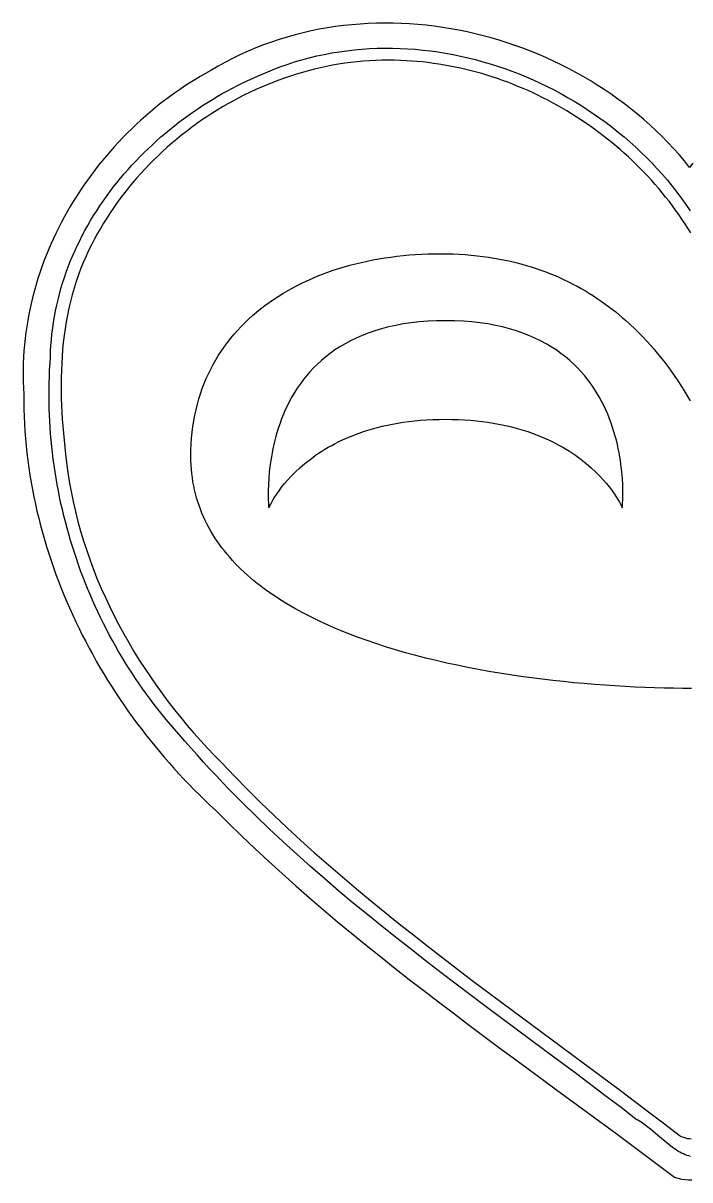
# Model space of a CAD drawing. Extents: x 0 to 80.1, y 0 to 69.6.
# Drawn here: x 0 to 40.1, y 0 to 69.5 of the extents above; entities that cross this region are included whole.
import ezdxf

# ---------------------------------------------------------------- set-up
doc = ezdxf.new("R2010")
doc.units = 0
for name, color, linetype in [('CutterBase', 7, 'CONTINUOUS'), ('CutterOutline', 7, 'CONTINUOUS'), ('Eyes', 7, 'CONTINUOUS'), ('Face', 7, 'CONTINUOUS'), ('Heart', 7, 'CONTINUOUS')]:
    doc.layers.add(name, color=color, linetype=linetype)

msp = doc.modelspace()

# ---------------------------------------------------------------- linework, layer by layer
at = {"layer": 'CutterBase', "color": 7}
msp.add_lwpolyline([(40.25844, 61.112469), (40.058013, 60.856577), (39.743628, 61.242816), (39.420295, 61.621379), (39.08824, 61.992184), (38.747687, 62.355149), (38.398863, 62.710192), (38.041993, 63.057231), (37.677302, 63.396184), (37.305016, 63.726968), (36.92536, 64.049502), (36.53856, 64.363703), (36.14484, 64.669488), (35.744427, 64.966777), (35.337545, 65.255486), (34.924421, 65.535534), (34.50528, 65.806839), (34.080346, 66.069318), (33.649846, 66.322889), (33.214005, 66.567469), (32.773049, 66.802978), (32.327202, 67.029332), (31.87669, 67.24645), (31.421739, 67.454249), (30.962575, 67.652648), (30.499421, 67.841563), (30.032505, 68.020914), (29.562051, 68.190617), (29.088285, 68.350591), (28.611432, 68.500753), (28.131717, 68.641021), (27.649367, 68.771314), (27.164606, 68.891549), (26.677661, 69.001643), (26.188755, 69.101516), (25.698115, 69.191083), (25.205967, 69.270264), (24.712535, 69.338977), (24.218045, 69.397138), (23.722723, 69.444667), (23.226794, 69.48148), (22.730483, 69.507496), (22.234016, 69.522632), (21.737618, 69.526806), (21.241515, 69.519937), (20.745931, 69.501942), (20.251094, 69.472738), (19.757227, 69.432245), (19.264556, 69.380379), (18.773307, 69.317058), (18.283706, 69.2422), (17.795977, 69.155724), (17.310346, 69.057546), (16.827039, 68.947586), (16.346281, 68.82576), (15.868296, 68.691986), (15.393312, 68.546183), (14.921553, 68.388268), (14.453245, 68.218159), (13.988612, 68.035774), (13.527881, 67.841031), (13.071277, 67.633847), (12.619025, 67.414141), (12.171352, 67.18183), (11.728481, 66.936832), (11.290639, 66.679065), (10.966897, 66.500606), (10.646257, 66.316412), (10.328798, 66.126566), (10.014597, 65.931152), (9.70373, 65.730256), (9.396274, 65.523962), (9.092308, 65.312355), (8.791909, 65.095518), (8.495153, 64.873538), (8.202117, 64.646498), (7.91288, 64.414483), (7.627518, 64.177578), (7.346109, 63.935867), (7.068729, 63.689435), (6.795456, 63.438367), (6.526368, 63.182747), (6.261541, 62.922659), (6.001053, 62.658189), (5.744981, 62.389421), (5.493403, 62.11644), (5.246394, 61.83933), (5.004034, 61.558175), (4.766398, 61.273061), (4.533565, 60.984072), (4.305611, 60.691293), (4.082613, 60.394808), (3.86465, 60.094702), (3.651798, 59.791059), (3.444134, 59.483965), (3.241736, 59.173503), (3.044681, 58.859759), (2.853045, 58.542816), (2.666908, 58.22276), (2.486345, 57.899676), (2.311433, 57.573647), (2.142251, 57.244758), (1.978875, 56.913095), (1.821383, 56.578741), (1.669852, 56.241781), (1.524358, 55.902301), (1.38498, 55.560384), (1.251795, 55.216114), (1.124879, 54.869578), (1.00431, 54.520859), (0.890166, 54.170042), (0.782523, 53.817211), (0.681459, 53.462452), (0.58705, 53.105848), (0.499376, 52.747484), (0.418511, 52.387446), (0.344534, 52.025817), (0.277522, 51.662683), (0.217553, 51.298127), (0.164703, 50.932235), (0.119049, 50.565091), (0.08067, 50.196779), (0.049641, 49.827385), (0.026041, 49.456993), (0.009947, 49.085687), (0.001435, 48.713552), (0.000584, 48.340673), (0.00747, 47.967135), (0.022171, 47.593021), (0.044763, 47.218417), (0.044061, 46.772458), (0.050276, 46.327161), (0.063353, 45.882578), (0.083232, 45.438762), (0.109858, 44.995767), (0.143172, 44.553647), (0.183117, 44.112454), (0.229636, 43.672241), (0.282671, 43.233062), (0.342164, 42.79497), (0.408059, 42.358018), (0.480298, 41.922259), (0.558823, 41.487747), (0.643577, 41.054535), (0.734503, 40.622676), (0.831543, 40.192223), (0.934639, 39.763229), (1.043735, 39.335749), (1.158773, 38.909834), (1.279695, 38.485538), (1.406444, 38.062914), (1.538962, 37.642016), (1.677193, 37.222897), (1.821079, 36.80561), (1.970561, 36.390208), (2.125584, 35.976744), (2.286088, 35.565272), (2.452018, 35.155845), (2.623316, 34.748516), (2.799923, 34.343338), (2.981783, 33.940365), (3.168838, 33.539649), (3.361031, 33.141245), (3.558305, 32.745204), (3.760601, 32.351581), (3.967863, 31.960428), (4.180033, 31.571799), (4.397054, 31.185747), (4.618867, 30.802326), (4.845417, 30.421587), (5.076645, 30.043586), (5.312493, 29.668374), (5.552906, 29.296006), (5.797824, 28.926533), (6.047191, 28.56001), (6.300949, 28.19649), (6.559041, 27.836026), (6.821409, 27.478671), (7.087996, 27.124479), (7.358744, 26.773502), (7.633596, 26.425794), (7.912495, 26.081408), (8.195384, 25.740397), (8.482203, 25.402814), (8.772898, 25.068714), (9.067409, 24.738148), (9.365679, 24.41117), (9.667651, 24.087834), (9.973268, 23.768192), (10.282472, 23.452298), (10.595206, 23.140205), (10.911412, 22.831966), (11.231033, 22.527635), (11.554011, 22.227264), (12.337854, 21.444408), (13.130711, 20.67191), (13.932188, 19.909338), (14.741892, 19.156257), (15.559432, 18.412233), (16.384412, 17.676833), (17.21644, 16.949623), (18.055124, 16.23017), (18.900069, 15.518038), (19.750883, 14.812795), (20.607173, 14.114007), (21.468545, 13.42124), (22.334607, 12.73406), (23.204964, 12.052033), (24.079225, 11.374726), (24.956996, 10.701705), (25.837883, 10.032535), (26.721494, 9.366784), (28.495315, 8.043802), (30.275313, 6.729287), (32.058342, 5.419769), (33.841259, 4.111778), (35.620917, 2.801844), (37.394172, 1.486496), (39.157879, 0.162264), (39.266224, 0.125849), (39.373283, 0.094305), (39.479084, 0.067516), (39.583655, 0.045367), (39.789219, 0.014534), (39.990202, 0.000886), (40.186829, 0.003506)], dxfattribs=at)
at = {"layer": 'CutterOutline', "color": 7}
for points in [[(40.258705, 61.11258), (40.058278, 60.856689), (39.743893, 61.242928), (39.42056, 61.62149), (39.088505, 61.992296), (38.747953, 62.355261), (38.399129, 62.710304), (38.042259, 63.057343), (37.677568, 63.396296), (37.305282, 63.72708), (36.925625, 64.049614), (36.538825, 64.363814), (36.145105, 64.6696), (35.744692, 64.966889), (35.337811, 65.255598), (34.924686, 65.535646), (34.505545, 65.806951), (34.080611, 66.069429), (33.650112, 66.323), (33.214271, 66.567581), (32.773314, 66.80309), (32.327467, 67.029444), (31.876956, 67.246562), (31.422005, 67.454361), (30.96284, 67.65276), (30.499687, 67.841675), (30.03277, 68.021025), (29.562316, 68.190729), (29.08855, 68.350702), (28.611697, 68.500865), (28.131983, 68.641133), (27.649632, 68.771426), (27.164872, 68.89166), (26.677926, 69.001755), (26.18902, 69.101627), (25.698381, 69.191195), (25.206232, 69.270376), (24.7128, 69.339088), (24.218311, 69.39725), (23.722989, 69.444778), (23.227059, 69.481591), (22.730748, 69.507607), (22.234281, 69.522743), (21.737883, 69.526918), (21.24178, 69.520049), (20.746197, 69.502053), (20.251359, 69.47285), (19.757492, 69.432356), (19.264822, 69.38049), (18.773573, 69.317169), (18.283971, 69.242312), (17.796242, 69.155835), (17.310612, 69.057658), (16.827304, 68.947697), (16.346546, 68.825871), (15.868562, 68.692098), (15.393577, 68.546295), (14.921818, 68.38838), (14.45351, 68.218271), (13.988877, 68.035886), (13.528147, 67.841142), (13.071542, 67.633958), (12.619291, 67.414252), (12.171617, 67.181941), (11.728746, 66.936943), (11.290904, 66.679176), (10.967162, 66.500718), (10.646523, 66.316523), (10.329064, 66.126677), (10.014862, 65.931264), (9.703995, 65.730367), (9.396539, 65.524073), (9.092573, 65.312466), (8.792173, 65.095629), (8.495417, 64.873649), (8.202381, 64.646609), (7.913144, 64.414594), (7.627782, 64.177689), (7.346372, 63.935978), (7.068992, 63.689546), (6.795719, 63.438477), (6.526631, 63.182857), (6.261803, 62.92277), (6.001315, 62.658299), (5.745243, 62.389531), (5.493664, 62.116549), (5.246655, 61.839439), (5.004294, 61.558284), (4.766658, 61.27317), (4.533824, 60.984181), (4.30587, 60.691402), (4.082872, 60.394917), (3.864908, 60.09481), (3.652055, 59.791168), (3.444391, 59.484073), (3.241993, 59.173611), (3.044937, 58.859866), (2.853301, 58.542924), (2.667163, 58.222868), (2.4866, 57.899783), (2.311688, 57.573754), (2.142505, 57.244865), (1.979129, 56.913201), (1.821636, 56.578847), (1.670105, 56.241888), (1.524611, 55.902407), (1.385232, 55.560489), (1.252046, 55.21622), (1.12513, 54.869684), (1.004561, 54.520964), (0.890416, 54.170147), (0.782773, 53.817316), (0.681709, 53.462556), (0.5873, 53.105953), (0.499625, 52.747589), (0.41876, 52.387551), (0.344783, 52.025922), (0.277771, 51.662787), (0.217801, 51.298231), (0.164951, 50.932339), (0.119297, 50.565195), (0.080917, 50.196883), (0.049888, 49.827489), (0.026288, 49.457096), (0.010194, 49.085791), (0.001682, 48.713656), (0.000831, 48.340777), (0.007717, 47.967238), (0.022417, 47.593125), (0.04501, 47.218521), (0.044307, 46.772562), (0.050522, 46.327265), (0.063597, 45.882682), (0.083474, 45.438867), (0.110097, 44.995874), (0.143408, 44.553754), (0.18335, 44.112562), (0.229864, 43.672351), (0.282894, 43.233173), (0.342383, 42.795083), (0.408272, 42.358133), (0.480505, 41.922377), (0.559024, 41.487867), (0.643772, 41.054657), (0.73469, 40.622801), (0.831723, 40.19235), (0.934812, 39.76336), (1.0439, 39.335882), (1.158929, 38.90997), (1.279843, 38.485677), (1.406583, 38.063057), (1.539093, 37.642162), (1.677315, 37.223046), (1.821191, 36.805762), (1.970664, 36.390364), (2.125677, 35.976904), (2.286172, 35.565435), (2.452092, 35.156012), (2.62338, 34.748686), (2.799977, 34.343512), (2.981828, 33.940542), (3.168873, 33.53983), (3.361056, 33.141429), (3.55832, 32.745392), (3.760606, 32.351772), (3.967858, 31.960623), (4.180018, 31.571998), (4.397029, 31.18595), (4.618833, 30.802532), (4.845374, 30.421797), (5.076592, 30.043799), (5.312432, 29.66859), (5.552835, 29.296225), (5.797745, 28.926756), (6.047103, 28.560236), (6.300853, 28.196719), (6.558937, 27.836258), (6.821297, 27.478906), (7.087877, 27.124716), (7.358618, 26.773741), (7.633464, 26.426036), (7.912357, 26.081652), (8.195239, 25.740643), (8.482054, 25.403063), (8.772743, 25.068964), (9.067249, 24.7384), (9.365516, 24.411424), (9.667484, 24.088089), (9.973098, 23.768448), (10.2823, 23.452555), (10.595031, 23.140463), (10.911236, 22.832224), (11.230856, 22.527893), (11.553834, 22.227522), (12.337678, 21.444666), (13.130538, 20.672167), (13.932021, 19.909593), (14.741734, 19.156509), (15.559283, 18.412482), (16.384275, 17.677078), (17.216317, 16.949864), (18.055016, 16.230405), (18.899977, 15.518268), (19.750809, 14.81302), (20.607117, 14.114225), (21.468508, 13.421452), (22.334589, 12.734265), (23.204967, 12.052232), (24.079248, 11.374918), (24.95704, 10.70189), (25.837948, 10.032714), (26.721579, 9.366956), (28.49544, 8.04396), (30.275475, 6.729433), (32.058538, 5.419904), (33.841483, 4.111904), (35.621163, 2.801962), (37.394432, 1.48661), (39.158144, 0.162376), (39.266489, 0.125961), (39.373548, 0.094416), (39.479347, 0.067626), (39.583916, 0.045476), (39.789476, 0.014639), (39.990452, 0.000987), (40.187072, 0.003602)], [(40.117448, 1.412955), (40.008306, 1.437844), (39.899104, 1.470486), (39.789845, 1.510418), (39.680532, 1.557181), (39.571168, 1.610312), (39.461756, 1.66935), (39.3523, 1.733833), (39.242803, 1.8033), (39.023697, 1.955342), (38.804464, 2.121784), (38.585129, 2.298934), (38.146254, 2.670598), (37.707275, 3.040805), (37.487809, 3.216134), (37.268393, 3.380026), (37.049052, 3.52879), (36.939417, 3.596345), (36.829811, 3.658734), (35.939371, 4.340574), (35.045313, 5.019303), (33.248615, 6.369738), (31.444262, 7.71466), (29.636797, 9.058691), (27.830767, 10.406453), (26.030716, 11.762568), (25.134352, 12.445201), (24.241188, 13.131656), (23.35179, 13.82251), (22.466728, 14.51834), (21.586569, 15.219724), (20.711882, 15.927241), (19.843234, 16.641468), (18.981194, 17.362981), (18.126329, 18.09236), (17.279209, 18.830182), (16.4404, 19.577025), (15.610471, 20.333465), (14.789991, 21.100082), (13.979526, 21.877452), (13.179646, 22.666154), (12.390919, 23.466765), (12.000914, 23.871716), (11.613911, 24.279862), (11.229981, 24.691274), (10.849193, 25.106024), (10.47162, 25.524185), (10.097331, 25.945828), (9.726399, 26.371027), (9.358894, 26.799853), (9.102613, 27.08762), (8.850275, 27.378618), (8.601896, 27.672793), (8.357494, 27.970089), (8.117088, 28.270453), (7.880695, 28.573828), (7.648333, 28.88016), (7.420019, 29.189395), (7.195772, 29.501478), (6.975608, 29.816353), (6.759546, 30.133966), (6.547603, 30.454262), (6.339797, 30.777186), (6.136146, 31.102684), (5.936667, 31.4307), (5.741379, 31.76118), (5.550299, 32.094069), (5.363444, 32.429313), (5.180832, 32.766855), (5.002482, 33.106642), (4.82841, 33.448619), (4.658635, 33.79273), (4.493174, 34.138922), (4.332045, 34.487138), (4.175265, 34.837325), (4.022853, 35.189428), (3.874826, 35.543391), (3.731202, 35.89916), (3.591998, 36.25668), (3.457232, 36.615897), (3.326923, 36.976755), (3.201087, 37.339199), (3.079742, 37.703176), (2.962907, 38.068629), (2.850598, 38.435504), (2.742834, 38.803747), (2.639632, 39.173302), (2.541009, 39.544115), (2.446985, 39.91613), (2.357576, 40.289294), (2.2728, 40.663551), (2.192675, 41.038846), (2.117218, 41.415125), (2.046448, 41.792332), (1.980381, 42.170414), (1.919036, 42.549314), (1.862431, 42.928979), (1.810583, 43.309353), (1.763509, 43.690382), (1.721228, 44.07201), (1.683758, 44.454183), (1.651115, 44.836847), (1.623318, 45.219946), (1.600384, 45.603425), (1.582331, 45.98723), (1.569178, 46.371306), (1.560941, 46.755598), (1.557638, 47.140051), (1.559287, 47.52461), (1.565905, 47.909221), (1.577512, 48.293829), (1.594123, 48.678379), (1.615757, 49.062815), (1.642432, 49.447084), (1.653473, 49.800934), (1.672409, 50.153115), (1.699143, 50.503571), (1.733574, 50.852245), (1.775604, 51.199079), (1.825133, 51.544018), (1.882063, 51.887003), (1.946293, 52.227978), (2.017726, 52.566887), (2.096261, 52.903671), (2.181799, 53.238275), (2.274242, 53.570641), (2.37349, 53.900712), (2.479444, 54.228431), (2.592005, 54.553742), (2.711073, 54.876588), (2.83655, 55.196911), (2.968337, 55.514654), (3.106333, 55.829762), (3.250441, 56.142176), (3.40056, 56.45184), (3.556592, 56.758697), (3.718438, 57.06269), (3.885998, 57.363762), (4.059173, 57.661855), (4.237864, 57.956915), (4.421972, 58.248882), (4.611398, 58.5377), (4.806042, 58.823313), (5.005806, 59.105664), (5.210589, 59.384694), (5.420294, 59.660349), (5.634821, 59.93257), (5.85407, 60.2013), (6.077943, 60.466484), (6.30634, 60.728063), (6.539162, 60.985981), (6.77631, 61.240181), (7.017686, 61.490606), (7.263188, 61.737199), (7.51272, 61.979903), (7.76618, 62.218661), (8.023471, 62.453417), (8.284493, 62.684113), (8.549147, 62.910692), (8.817333, 63.133098), (9.088953, 63.351273), (9.363907, 63.565161), (9.642097, 63.774704), (9.923422, 63.979847), (10.207785, 64.180531), (10.495085, 64.376699), (10.785223, 64.568296), (11.078101, 64.755264), (11.373619, 64.937545), (11.671678, 65.115084), (11.972179, 65.287823), (12.275022, 65.455705), (12.580109, 65.618674), (12.88734, 65.776672), (13.196617, 65.929642), (13.50784, 66.077528), (13.820909, 66.220272), (14.135726, 66.357818), (14.564869, 66.548874), (14.997208, 66.72779), (15.432552, 66.894664), (15.87071, 67.049596), (16.311492, 67.192685), (16.754708, 67.32403), (17.200165, 67.44373), (17.647673, 67.551884), (18.097042, 67.648591), (18.548081, 67.733951), (19.000599, 67.808062), (19.454406, 67.871023), (19.909309, 67.922934), (20.36512, 67.963894), (20.821646, 67.994001), (21.278698, 68.013356), (21.736084, 68.022056), (22.193614, 68.020201), (22.651097, 68.007891), (23.108341, 67.985224), (23.565158, 67.952299), (24.021354, 67.909215), (24.476741, 67.856072), (24.931127, 67.792969), (25.384321, 67.720005), (25.836132, 67.637278), (26.286371, 67.544888), (26.734845, 67.442934), (27.181364, 67.331516), (27.625738, 67.210732), (28.067776, 67.08068), (28.507286, 66.941462), (28.944079, 66.793175), (29.377963, 66.635918), (29.808747, 66.469791), (30.236242, 66.294893), (30.660255, 66.111323), (31.080597, 65.91918), (31.497076, 65.718563), (31.909503, 65.509571), (32.317685, 65.292303), (32.721432, 65.066859), (33.120554, 64.833337), (33.514859, 64.591837), (33.904158, 64.342457), (34.288258, 64.085297), (34.66697, 63.820456), (35.040103, 63.548033), (35.407465, 63.268127), (35.768867, 62.980838), (36.124116, 62.686263), (36.473024, 62.384503), (36.815398, 62.075656), (37.151048, 61.759821), (37.479783, 61.437099), (37.801413, 61.107587), (38.115746, 60.771384), (38.422593, 60.428591), (38.721761, 60.079306), (39.013061, 59.723628), (39.296302, 59.361656), (39.571292, 58.993489), (39.837842, 58.619226), (40.09576, 58.238968)]]:
    msp.add_lwpolyline(points, dxfattribs=at)
at = {"layer": 'Eyes', "color": 7}
msp.add_lwpolyline([(14.765661, 40.393921), (14.792718, 40.453672), (14.877739, 40.622531), (14.943791, 40.743006), (15.0265, 40.884913), (15.126589, 41.046303), (15.244778, 41.225229), (15.38179, 41.419742), (15.538346, 41.627894), (15.71517, 41.847736), (15.912982, 42.07732), (16.132506, 42.314698), (16.374461, 42.55792), (16.639572, 42.805039), (16.928559, 43.054107), (17.242145, 43.303175), (17.408388, 43.4271), (17.581051, 43.550294), (17.760225, 43.672514), (17.946, 43.793517), (18.138466, 43.913058), (18.337714, 44.030894), (18.543833, 44.146782), (18.756913, 44.260478), (18.977046, 44.371738), (19.204322, 44.48032), (19.43883, 44.585979), (19.68066, 44.688472), (19.929904, 44.787555), (20.186651, 44.882985), (20.450992, 44.974518), (20.723017, 45.061911), (21.002815, 45.14492), (21.290478, 45.223302), (21.586096, 45.296812), (21.889758, 45.365208), (22.201555, 45.428247), (22.521578, 45.485683), (22.849916, 45.537275), (23.18666, 45.582777), (23.5319, 45.621948), (23.885727, 45.654543), (24.24823, 45.680318), (24.619499, 45.699031), (24.999626, 45.710437), (25.3887, 45.714293), (25.777774, 45.710437), (26.1579, 45.699031), (26.52917, 45.680318), (26.891672, 45.654543), (27.245499, 45.621948), (27.590738, 45.582777), (27.927482, 45.537275), (28.25582, 45.485683), (28.575843, 45.428247), (28.88764, 45.365208), (29.191302, 45.296812), (29.48692, 45.223302), (29.774582, 45.14492), (30.054381, 45.061911), (30.326405, 44.974518), (30.590746, 44.882985), (30.847493, 44.787555), (31.096737, 44.688472), (31.338567, 44.585979), (31.573075, 44.48032), (31.80035, 44.371738), (32.020483, 44.260478), (32.233563, 44.146782), (32.439682, 44.030894), (32.638929, 43.913058), (32.831395, 43.793517), (33.01717, 43.672514), (33.196344, 43.550294), (33.369007, 43.4271), (33.53525, 43.303175), (33.848835, 43.054107), (34.137822, 42.805039), (34.402932, 42.55792), (34.644888, 42.314698), (34.864411, 42.07732), (35.062223, 41.847736), (35.239046, 41.627894), (35.395603, 41.419742), (35.532614, 41.225229), (35.650803, 41.046303), (35.750891, 40.884913), (35.8336, 40.743006), (35.899652, 40.622531), (35.984674, 40.453672), (36.011731, 40.393921), (36.022331, 40.520203), (36.031674, 40.671879), (36.04024, 40.877087), (36.045423, 41.131711), (36.044619, 41.43163), (36.035223, 41.772729), (36.014629, 42.150889), (35.980234, 42.561992), (35.929432, 43.00192), (35.897064, 43.231407), (35.859618, 43.466556), (35.816768, 43.706852), (35.768188, 43.951781), (35.713553, 44.200828), (35.652537, 44.453478), (35.584814, 44.709216), (35.51006, 44.967528), (35.427947, 45.227899), (35.338151, 45.489814), (35.240347, 45.752759), (35.134207, 46.016218), (35.019408, 46.279678), (34.895623, 46.542622), (34.762527, 46.804538), (34.619793, 47.064909), (34.467097, 47.323221), (34.304113, 47.578959), (34.130515, 47.831609), (33.945978, 48.080656), (33.750176, 48.325584), (33.542783, 48.565881), (33.323474, 48.80103), (33.091923, 49.030516), (32.847805, 49.253826), (32.590794, 49.470445), (32.320564, 49.679857), (32.03679, 49.881548), (31.739146, 50.075003), (31.427307, 50.259707), (31.100946, 50.435147), (30.759739, 50.600806), (30.40336, 50.756171), (30.031483, 50.900726), (29.643783, 51.033957), (29.239934, 51.155349), (28.819609, 51.264388), (28.382485, 51.360558), (27.928235, 51.443344), (27.456533, 51.512233), (26.967054, 51.56671), (26.459473, 51.606259), (25.933463, 51.630365), (25.3887, 51.638515), (24.843936, 51.630365), (24.317926, 51.606259), (23.810344, 51.56671), (23.320865, 51.512233), (22.849164, 51.443344), (22.394913, 51.360558), (21.957788, 51.264388), (21.537464, 51.155349), (21.133614, 51.033957), (20.745914, 50.900726), (20.374037, 50.756171), (20.017657, 50.600806), (19.67645, 50.435147), (19.35009, 50.259707), (19.03825, 50.075002), (18.740606, 49.881547), (18.456832, 49.679856), (18.186602, 49.470444), (17.929591, 49.253826), (17.685472, 49.030516), (17.453921, 48.801029), (17.234612, 48.56588), (17.027219, 48.325584), (16.831417, 48.080655), (16.646879, 47.831608), (16.473281, 47.578958), (16.310297, 47.32322), (16.157601, 47.064908), (16.014867, 46.804537), (15.881771, 46.542621), (15.757985, 46.279677), (15.643186, 46.016217), (15.537046, 45.752758), (15.439242, 45.489813), (15.349446, 45.227898), (15.267333, 44.967527), (15.192578, 44.709215), (15.124856, 44.453477), (15.06384, 44.200827), (15.009204, 43.95178), (14.960624, 43.706851), (14.917774, 43.466555), (14.880328, 43.231406), (14.84796, 43.001919), (14.797158, 42.561991), (14.762763, 42.150888), (14.742169, 41.772728), (14.732772, 41.431629), (14.731968, 41.13171), (14.737151, 40.877087), (14.745717, 40.671878), (14.75506, 40.520203), (14.765661, 40.393921), (14.765661, 40.393921)], dxfattribs=at)
at = {"layer": 'Face', "color": 7}
msp.add_lwpolyline([(40.178574, 29.539985), (39.635455, 29.542117), (39.081602, 29.548611), (38.517649, 29.559602), (37.944227, 29.575222), (37.361966, 29.595606), (36.7715, 29.620887), (36.17346, 29.651198), (35.568476, 29.686673), (34.957182, 29.727446), (34.340208, 29.77365), (33.718186, 29.825419), (33.091749, 29.882886), (32.461526, 29.946186), (31.828151, 30.01545), (31.192254, 30.090814), (30.554468, 30.172411), (29.915424, 30.260373), (29.275753, 30.354836), (28.636088, 30.455932), (27.99706, 30.563795), (27.3593, 30.678559), (26.72344, 30.800356), (26.090113, 30.929322), (25.459949, 31.065588), (24.83358, 31.20929), (24.211637, 31.36056), (23.594753, 31.519532), (22.98356, 31.68634), (22.378687, 31.861117), (21.780769, 32.043997), (21.190435, 32.235113), (20.608317, 32.434598), (20.035048, 32.642588), (19.471259, 32.859214), (18.917582, 33.084612), (18.374647, 33.318913), (17.843088, 33.562252), (17.323535, 33.814763), (16.816619, 34.076578), (16.322974, 34.347832), (15.84323, 34.628659), (15.378019, 34.91919), (14.927973, 35.219562), (14.708834, 35.373479), (14.493723, 35.529906), (14.282719, 35.688859), (14.0759, 35.850356), (13.873347, 36.014413), (13.675138, 36.181046), (13.481351, 36.350273), (13.292066, 36.522111), (13.107362, 36.696574), (12.927318, 36.873682), (12.752012, 37.053449), (12.581524, 37.235894), (12.415932, 37.421032), (12.255316, 37.60888), (12.099754, 37.799455), (11.949326, 37.992774), (11.804109, 38.188853), (11.664185, 38.38771), (11.52963, 38.58936), (11.400525, 38.79382), (11.276948, 39.001108), (11.158978, 39.21124), (11.046694, 39.424232), (10.940175, 39.640101), (10.8395, 39.858864), (10.744748, 40.080538), (10.655998, 40.30514), (10.573329, 40.532685), (10.49682, 40.763191), (10.426549, 40.996674), (10.362596, 41.233152), (10.30504, 41.472641), (10.253959, 41.715157), (10.209433, 41.960717), (10.171541, 42.209338), (10.140361, 42.461037), (10.115972, 42.71583), (10.098454, 42.973734), (10.087885, 43.234765), (10.084345, 43.498942), (10.089341, 43.86713), (10.104246, 44.229951), (10.128932, 44.587393), (10.163272, 44.93944), (10.207139, 45.286079), (10.260406, 45.627296), (10.322946, 45.963077), (10.394633, 46.293409), (10.475338, 46.618277), (10.564936, 46.937669), (10.663298, 47.251569), (10.770298, 47.559965), (10.885809, 47.862842), (11.009705, 48.160187), (11.141856, 48.451985), (11.282138, 48.738224), (11.430423, 49.018889), (11.586583, 49.293966), (11.750492, 49.563442), (11.922023, 49.827302), (12.101048, 50.085534), (12.287441, 50.338123), (12.481075, 50.585054), (12.681822, 50.826316), (12.889555, 51.061893), (13.104149, 51.291772), (13.325475, 51.515939), (13.553406, 51.734381), (13.787815, 51.947082), (14.028576, 52.154031), (14.275562, 52.355212), (14.528645, 52.550613), (14.787698, 52.740218), (15.052594, 52.924015), (15.323207, 53.101989), (15.599409, 53.274128), (15.881073, 53.440416), (16.168072, 53.60084), (16.46028, 53.755387), (16.757569, 53.904042), (17.059811, 54.046792), (17.366881, 54.183623), (17.678651, 54.314521), (17.994993, 54.439472), (18.315782, 54.558462), (18.64089, 54.671479), (18.97019, 54.778507), (19.303554, 54.879533), (19.640856, 54.974543), (19.98197, 55.063524), (20.326767, 55.146461), (20.67512, 55.223341), (21.026904, 55.294151), (21.38199, 55.358875), (21.740252, 55.4175), (22.101563, 55.470013), (22.465795, 55.5164), (22.832822, 55.556647), (23.202516, 55.59074), (23.574751, 55.618665), (23.949399, 55.640408), (24.326334, 55.655957), (24.705429, 55.665296), (25.086556, 55.668412), (25.465938, 55.665029), (25.839909, 55.65496), (26.208509, 55.638321), (26.571776, 55.615229), (26.92975, 55.585799), (27.282469, 55.55015), (27.629973, 55.508397), (27.972301, 55.460658), (28.309492, 55.407048), (28.641585, 55.347685), (28.96862, 55.282686), (29.290634, 55.212166), (29.607669, 55.136243), (29.919761, 55.055034), (30.226952, 54.968655), (30.52928, 54.877222), (30.826783, 54.780853), (31.119502, 54.679664), (31.407474, 54.573771), (31.690741, 54.463293), (31.969339, 54.348344), (32.24331, 54.229042), (32.512691, 54.105504), (32.777521, 53.977846), (33.037841, 53.846184), (33.293689, 53.710636), (33.545104, 53.571319), (33.792126, 53.428348), (34.034793, 53.281841), (34.273145, 53.131915), (34.50722, 52.978685), (34.737058, 52.822269), (34.962698, 52.662783), (35.184179, 52.500344), (35.401541, 52.335069), (35.614821, 52.167074), (35.824061, 51.996476), (36.029297, 51.823392), (36.230571, 51.647939), (36.42792, 51.470232), (36.811003, 51.108527), (37.178858, 50.73921), (37.531799, 50.363215), (37.870139, 49.981476), (38.19419, 49.594925), (38.504266, 49.204497), (38.80068, 48.811124), (39.083745, 48.415741), (39.353773, 48.01928), (39.611078, 47.622675), (39.855972, 47.22686), (40.088769, 46.832768)], dxfattribs=at)
at = {"layer": 'Heart', "color": 7}
msp.add_lwpolyline([(40.129708, 56.920572), (39.955573, 57.200123), (39.777048, 57.476859), (39.594196, 57.750735), (39.407078, 58.021707), (39.215754, 58.28973), (39.020287, 58.55476), (38.820736, 58.816753), (38.617164, 59.075664), (38.409631, 59.33145), (38.198199, 59.584064), (37.982929, 59.833464), (37.763882, 60.079604), (37.541119, 60.322441), (37.314702, 60.56193), (37.084691, 60.798026), (36.851148, 61.030685), (36.614134, 61.259862), (36.37371, 61.485514), (36.129938, 61.707596), (35.882878, 61.926064), (35.632592, 62.140872), (35.379141, 62.351977), (35.122586, 62.559334), (34.862989, 62.762899), (34.60041, 62.962627), (34.33491, 63.158475), (34.066552, 63.350397), (33.795395, 63.538349), (33.521502, 63.722287), (33.244933, 63.902167), (32.96575, 64.077944), (32.684013, 64.249573), (32.399785, 64.41701), (32.113126, 64.580211), (31.824097, 64.739132), (31.53276, 64.893727), (31.239175, 65.043954), (30.943404, 65.189766), (30.645509, 65.33112), (30.345549, 65.467972), (30.043588, 65.600276), (29.739685, 65.727989), (29.433901, 65.851066), (29.126299, 65.969463), (28.816939, 66.083136), (28.505883, 66.192039), (28.193191, 66.296129), (27.878924, 66.395361), (27.563145, 66.489691), (27.245914, 66.579074), (26.927292, 66.663466), (26.607341, 66.742823), (26.286122, 66.8171), (25.963695, 66.886252), (25.640123, 66.950236), (25.315466, 67.009007), (24.989785, 67.06252), (24.663142, 67.110731), (24.335598, 67.153597), (24.007214, 67.191071), (23.678051, 67.22311), (23.34817, 67.24967), (23.017633, 67.270706), (22.686501, 67.286174), (22.311712, 67.2979), (21.937189, 67.301695), (21.563037, 67.297632), (21.189362, 67.285788), (20.81627, 67.266238), (20.443866, 67.239058), (20.072254, 67.204321), (19.701541, 67.162104), (19.331832, 67.112483), (18.963233, 67.055531), (18.595848, 66.991325), (18.229783, 66.919939), (17.865143, 66.84145), (17.502035, 66.755931), (17.140562, 66.663459), (16.780831, 66.564109), (16.422948, 66.457956), (16.067016, 66.345074), (15.713143, 66.225541), (15.361432, 66.09943), (15.01199, 65.966817), (14.664922, 65.827778), (14.320333, 65.682387), (13.978329, 65.530719), (13.639016, 65.372851), (13.302497, 65.208857), (12.96888, 65.038813), (12.638268, 64.862793), (12.310769, 64.680874), (11.986486, 64.49313), (11.665526, 64.299636), (11.347994, 64.100468), (11.033994, 63.895702), (10.723634, 63.685412), (10.417017, 63.469673), (10.11425, 63.248561), (9.815437, 63.022152), (9.520685, 62.790519), (9.230098, 62.55374), (8.943782, 62.311888), (8.661842, 62.06504), (8.384384, 61.81327), (8.111513, 61.556653), (7.843335, 61.295266), (7.579954, 61.029183), (7.321476, 60.758479), (7.068007, 60.48323), (6.819652, 60.203511), (6.576517, 59.919397), (6.338706, 59.630964), (6.106326, 59.338286), (5.879481, 59.041439), (5.658276, 58.740499), (5.442819, 58.43554), (5.233212, 58.126638), (5.029563, 57.813869), (4.831977, 57.497306), (4.640558, 57.177026), (4.455413, 56.853104), (4.276646, 56.525614), (4.104363, 56.194634), (3.93867, 55.860236), (3.779671, 55.522498), (3.627473, 55.181494), (3.469506, 54.790422), (3.322861, 54.396385), (3.187253, 53.999539), (3.062396, 53.600042), (2.948006, 53.198049), (2.843799, 52.793717), (2.749489, 52.387202), (2.664791, 51.978662), (2.589421, 51.568253), (2.523093, 51.15613), (2.465523, 50.742452), (2.416427, 50.327374), (2.375518, 49.911052), (2.342513, 49.493644), (2.317126, 49.075307), (2.299073, 48.656195), (2.288068, 48.236467), (2.283827, 47.816278), (2.286066, 47.395786), (2.294498, 46.975146), (2.30884, 46.554516), (2.328806, 46.134051), (2.354112, 45.713909), (2.384473, 45.294246), (2.419604, 44.875218), (2.459219, 44.456982), (2.550766, 43.623513), (2.656835, 42.79509), (2.775148, 41.972966), (2.884851, 41.369045), (3.008218, 40.76885), (3.145022, 40.172497), (3.295034, 39.580099), (3.458027, 38.991774), (3.633774, 38.407636), (3.822047, 37.8278), (4.02262, 37.252383), (4.235264, 36.681499), (4.459752, 36.115264), (4.695857, 35.553793), (4.943352, 34.997202), (5.202009, 34.445605), (5.4716, 33.89912), (5.751898, 33.35786), (6.042677, 32.821941), (6.343707, 32.291478), (6.654763, 31.766588), (6.975616, 31.247385), (7.306039, 30.733985), (7.645806, 30.226503), (7.994687, 29.725055), (8.352457, 29.229755), (8.718887, 28.74072), (9.09375, 28.258065), (9.476819, 27.781904), (9.867866, 27.312354), (10.266665, 26.84953), (10.672987, 26.393548), (11.086605, 25.944522), (11.507291, 25.502568), (11.934819, 25.067801), (12.702558, 24.262816), (13.480922, 23.469854), (14.269439, 22.688394), (15.067638, 21.917914), (15.875047, 21.157894), (16.691193, 20.407812), (17.515605, 19.667147), (18.347811, 18.935377), (19.187338, 18.211982), (20.033716, 17.49644), (20.886471, 16.788231), (21.745133, 16.086832), (22.609229, 15.391723), (23.478287, 14.702383), (24.351835, 14.01829), (25.229402, 13.338923), (26.110515, 12.663761), (26.994702, 11.992283), (28.770413, 10.658292), (30.552759, 9.332782), (32.337964, 8.011583), (34.122253, 6.690525), (35.90185, 5.365438), (37.672981, 4.032153), (38.554191, 3.361134), (39.431869, 2.686501), (39.558792, 2.616382), (39.683188, 2.561225), (39.805159, 2.520296), (39.924808, 2.492862), (40.042236, 2.478188), (40.157547, 2.475542)], dxfattribs=at)

doc.saveas('drawing.dxf')
